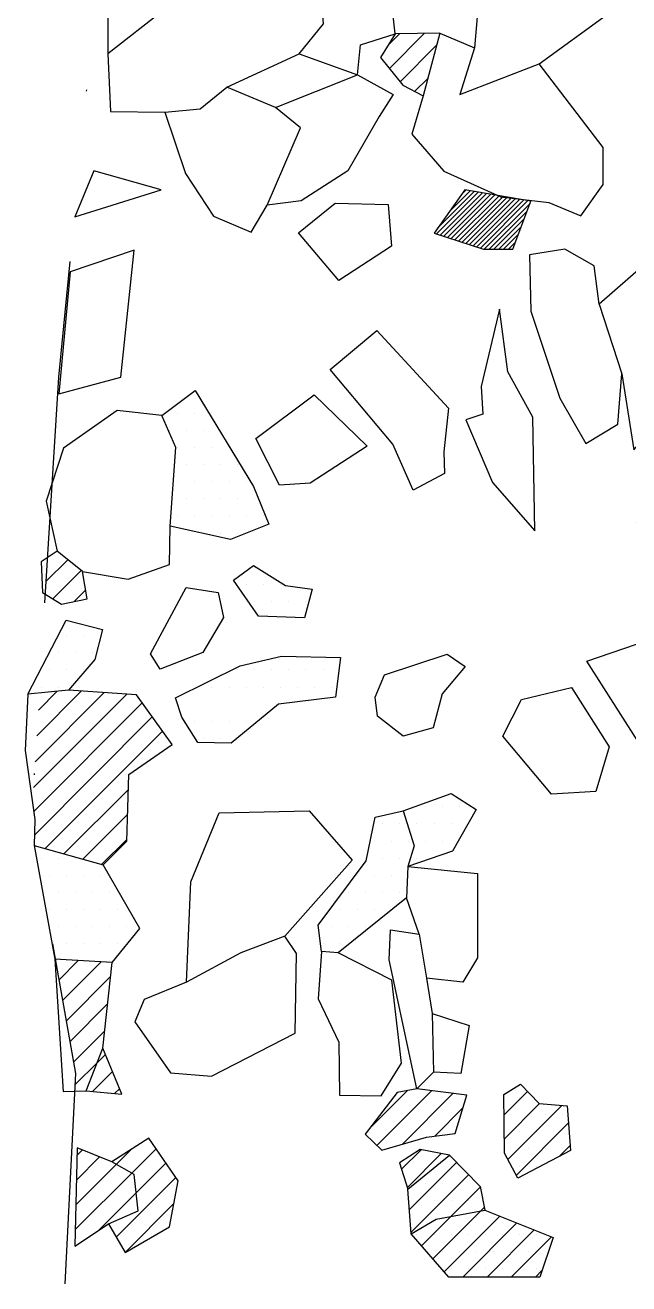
# Model space of a CAD drawing. Header units: metres. Extents: x 383 to 538, y -1922 to -1510.
# Drawn here: x 382.6 to 426.7, y -1921.1 to -1829.1 of the extents above; entities that cross this region are included whole.
import ezdxf

# ---------------------------------------------------------------- set-up
doc = ezdxf.new("R2010")
doc.units = ezdxf.units.M
doc.header["$LTSCALE"] = 25
doc.header["$MEASUREMENT"] = 0
doc.linetypes.add('STRICHPUNKTX2', pattern=[2, 1, -0.5, 0, -0.5])
doc.layers.get('0').update_dxf_attribs({"linetype": 'CONTINUOUS'})
for name, color, linetype in [('FEUER', 1, 'CONTINUOUS'), ('GRABUNGSGRENZE', 3, 'STRICHPUNKTX2'), ('KNOCHEN', 2, 'CONTINUOUS'), ('KNOCHENSCHRAFF', 2, 'CONTINUOUS'), ('STEINE', 4, 'CONTINUOUS'), ('STEINESCHRAFF', 4, 'CONTINUOUS')]:
    doc.layers.add(name, color=color, linetype=linetype)

# ---------------------------------------------------------------- blocks, each defined once
blk = doc.blocks.new('*X1')
at = {"color": 0}
for p, q in [((448.822, -1818.87), (448.84, -1818.851)), ((449.072, -1818.973), (449.182, -1818.863)), ((449.323, -1819.075), (449.524, -1818.874)), ((449.574, -1819.178), (449.866, -1818.886)), ((449.825, -1819.281), (450.208, -1818.897)), ((450.076, -1819.383), (450.551, -1818.909)), ((450.327, -1819.486), (450.893, -1818.92)), ((450.578, -1819.589), (451.235, -1818.931)), ((450.829, -1819.691), (451.577, -1818.943)), ((451.08, -1819.794), (451.888, -1818.985)), ((451.33, -1819.897), (451.984, -1819.243)), ((451.581, -1819.999), (452.079, -1819.501)), ((451.832, -1820.102), (452.175, -1819.759)), ((446.091, -1820.539), (446.191, -1820.44)), ((446.28, -1820.705), (446.642, -1820.343)), ((446.468, -1820.87), (447.092, -1820.246)), ((446.656, -1821.035), (447.543, -1820.148)), ((446.844, -1821.201), (447.949, -1820.096)), ((447.033, -1821.366), (448.173, -1820.225)), ((447.221, -1821.531), (448.398, -1820.354)), ((447.409, -1821.696), (448.622, -1820.483)), ((447.597, -1821.862), (448.847, -1820.612)), ((452.083, -1820.205), (452.27, -1820.017)), ((452.334, -1820.307), (452.366, -1820.276)), ((447.786, -1822.027), (449.071, -1820.741)), ((447.974, -1822.192), (449.296, -1820.871)), ((448.162, -1822.358), (449.52, -1821)), ((448.351, -1822.523), (449.745, -1821.129)), ((448.539, -1822.688), (449.969, -1821.258)), ((448.727, -1822.854), (450.194, -1821.387)), ((448.915, -1823.019), (450.418, -1821.516)), ((449.104, -1823.184), (450.643, -1821.645)), ((449.292, -1823.349), (450.867, -1821.774)), ((449.552, -1823.443), (451.092, -1821.903)), ((449.829, -1823.519), (451.316, -1822.032)), ((450.107, -1823.595), (451.541, -1822.161)), ((450.384, -1823.671), (451.765, -1822.29)), ((450.661, -1823.748), (451.99, -1822.419)), ((450.939, -1823.824), (452.214, -1822.548)), ((451.216, -1823.9), (452.439, -1822.677)), ((451.493, -1823.976), (452.663, -1822.807)), ((451.771, -1824.053), (452.888, -1822.936)), ((452.048, -1824.129), (453.112, -1823.065)), ((452.325, -1824.205), (453.337, -1823.194)), ((463.195, -1832.074), (464.596, -1830.672)), ((463.357, -1832.265), (464.838, -1830.784)), ((463.425, -1831.49), (464.355, -1830.56)), ((463.721, -1830.841), (464.113, -1830.448)), ((463.519, -1832.457), (465.079, -1830.896)), ((463.681, -1832.648), (465.321, -1831.008)), ((463.843, -1832.84), (465.562, -1831.12)), ((464.005, -1833.032), (465.804, -1831.232)), ((464.167, -1833.223), (466.046, -1831.344)), ((464.388, -1833.356), (466.287, -1831.456)), ((464.806, -1833.291), (466.529, -1831.568)), ((465.225, -1833.225), (466.552, -1831.898)), ((465.644, -1833.16), (466.172, -1832.632)), ((412.689, -1844.396), (415.737, -1841.348)), ((412.758, -1843.973), (415.435, -1841.297)), ((412.956, -1844.483), (416.039, -1841.399)), ((413.222, -1844.57), (416.342, -1841.45)), ((413.489, -1844.656), (416.644, -1841.501)), ((413.626, -1842.751), (415.132, -1841.246)), ((413.756, -1844.743), (416.947, -1841.552)), ((414.023, -1844.83), (417.249, -1841.604)), ((414.29, -1844.916), (417.551, -1841.655)), ((414.495, -1841.529), (414.83, -1841.194)), ((414.557, -1845.003), (417.854, -1841.706)), ((414.824, -1845.089), (418.156, -1841.757)), ((415.091, -1845.176), (418.459, -1841.808)), ((415.358, -1845.263), (418.761, -1841.859)), ((415.625, -1845.349), (419.064, -1841.91)), ((415.891, -1845.436), (419.366, -1841.961)), ((416.172, -1845.509), (419.517, -1842.164)), ((416.526, -1845.509), (419.303, -1842.732)), ((416.879, -1845.509), (419.088, -1843.3)), ((417.232, -1845.509), (418.874, -1843.868)), ((417.586, -1845.51), (418.659, -1844.436)), ((417.939, -1845.51), (418.445, -1845.004)), ((427.459, -1866.042), (431.853, -1861.648)), ((427.547, -1866.308), (432.044, -1861.811)), ((427.635, -1866.573), (432.235, -1861.973)), ((429.613, -1863.535), (431.662, -1861.485)), ((430.597, -1862.197), (431.471, -1861.322)), ((427.771, -1866.791), (432.425, -1862.136)), ((428.187, -1866.728), (432.616, -1862.299)), ((428.603, -1866.665), (432.807, -1862.462)), ((429.02, -1866.602), (432.998, -1862.624)), ((429.436, -1866.54), (433.189, -1862.787)), ((429.853, -1866.477), (433.379, -1862.95)), ((427.37, -1865.777), (429.309, -1863.838)), ((430.269, -1866.414), (433.57, -1863.113)), ((430.685, -1866.351), (433.761, -1863.275)), ((431.37, -1866.02), (433.952, -1863.438)), ((427.282, -1865.512), (427.76, -1865.033)), ((493.464, -1869.333), (493.496, -1869.301)), ((493.573, -1869.578), (493.775, -1869.376)), ((493.682, -1869.823), (494.054, -1869.451)), ((493.79, -1870.068), (494.332, -1869.526)), ((493.899, -1870.313), (494.611, -1869.601)), ((494.007, -1870.558), (494.889, -1869.676)), ((494.188, -1870.731), (495.168, -1869.751)), ((494.421, -1870.851), (495.447, -1869.826)), ((494.655, -1870.971), (495.584, -1870.041)), ((494.889, -1871.091), (495.661, -1870.318)), ((495.122, -1871.211), (495.738, -1870.595)), ((495.356, -1871.331), (495.815, -1870.872)), ((495.589, -1871.451), (495.891, -1871.149)), ((495.823, -1871.571), (495.968, -1871.426)), ((496.693, -1877.418), (496.92, -1877.191)), ((496.742, -1877.722), (497.208, -1877.256)), ((496.791, -1878.027), (497.497, -1877.321)), ((496.841, -1878.331), (497.786, -1877.386)), ((496.89, -1878.635), (498.075, -1877.451)), ((496.939, -1878.94), (498.363, -1877.515)), ((496.988, -1879.244), (498.652, -1877.58)), ((497.038, -1879.548), (498.941, -1877.645)), ((497.087, -1879.853), (499.23, -1877.71)), ((497.136, -1880.157), (499.518, -1877.775)), ((497.185, -1880.461), (499.807, -1877.839)), ((497.235, -1880.765), (500.096, -1877.904)), ((497.284, -1881.07), (500.385, -1877.969)), ((497.522, -1881.185), (500.493, -1878.214)), ((497.909, -1881.151), (500.452, -1878.609)), ((498.297, -1881.118), (500.411, -1879.003)), ((498.684, -1881.084), (500.37, -1879.398)), ((499.071, -1881.05), (500.329, -1879.793)), ((499.458, -1881.017), (500.288, -1880.187)), ((499.846, -1880.983), (500.247, -1880.582))]:
    blk.add_line(p, q, dxfattribs=at)
blk = doc.blocks.new('*X4')
at = {"color": 0}
for p, q in [((409.122, -1830.639), (409.995, -1829.766)), ((409.227, -1832.301), (411.789, -1829.739)), ((410.012, -1833.284), (412.678, -1830.618)), ((411.078, -1833.986), (412.033, -1833.031)), ((384.132, -1869.771), (385.701, -1868.202)), ((384.612, -1871.059), (386.68, -1868.991)), ((386.185, -1871.253), (387.014, -1870.424)), ((383.205, -1884.84), (390.017, -1878.028)), ((383.321, -1882.956), (388.368, -1877.909)), ((383.437, -1881.072), (386.72, -1877.79)), ((383.553, -1879.189), (384.939, -1877.803)), ((383.214, -1886.599), (391.153, -1878.66)), ((383.266, -1888.315), (391.891, -1879.689)), ((384.048, -1889.301), (392.63, -1880.718)), ((385.425, -1889.691), (390.138, -1884.978)), ((386.802, -1890.082), (390.08, -1886.804)), ((388.18, -1890.472), (390.022, -1888.63)), ((384.804, -1897.384), (384.811, -1897.376)), ((385.071, -1898.884), (386.476, -1897.479)), ((385.338, -1900.385), (388.141, -1897.581)), ((385.605, -1901.885), (388.833, -1898.658)), ((385.872, -1903.386), (388.623, -1900.636)), ((386.14, -1904.886), (388.412, -1902.614)), ((387.87, -1904.924), (388.457, -1904.337)), ((386.248, -1906.546), (387.87, -1904.924)), ((387.517, -1907.044), (388.97, -1905.592)), ((389.126, -1907.203), (389.482, -1906.847)), ((407.779, -1909.764), (410.561, -1906.982)), ((408.322, -1910.988), (412.314, -1906.997)), ((417.619, -1908.762), (419.338, -1907.043)), ((410.179, -1910.899), (413.884, -1907.194)), ((417.639, -1910.51), (420.212, -1907.937)), ((412.543, -1910.303), (414.626, -1908.22)), ((417.898, -1912.019), (421.855, -1908.062)), ((418.508, -1913.177), (422.333, -1909.351)), ((386.375, -1911.722), (386.77, -1911.327)), ((389.257, -1912.376), (390.343, -1911.29)), ((390.388, -1913.013), (392.164, -1911.237)), ((410.112, -1912.734), (411.544, -1911.302)), ((410.535, -1914.078), (413.028, -1911.585)), ((421.677, -1911.776), (422.46, -1910.992)), ((386.296, -1915.336), (389.257, -1912.376)), ((386.336, -1913.529), (388.032, -1911.832)), ((390.715, -1914.453), (392.884, -1912.284)), ((410.688, -1915.694), (414.148, -1912.233)), ((386.256, -1917.144), (390.388, -1913.013)), ((389.242, -1917.694), (393.604, -1913.332)), ((410.815, -1917.334), (415.022, -1913.127)), ((387.982, -1917.186), (390.715, -1914.453)), ((413.732, -1916.185), (415.877, -1914.04)), ((389.894, -1918.81), (393.464, -1915.239)), ((411.587, -1918.33), (413.732, -1916.185)), ((412.41, -1919.275), (415.901, -1915.784)), ((413.232, -1920.22), (417.299, -1916.154)), ((415.901, -1915.784), (416.178, -1915.507)), ((414.609, -1920.611), (418.563, -1916.657)), ((416.375, -1920.612), (419.827, -1917.161)), ((418.142, -1920.614), (421.09, -1917.665)), ((419.909, -1920.615), (420.409, -1920.115))]:
    blk.add_line(p, q, dxfattribs=at)
blk = doc.blocks.new('*X7')
at = {"color": 0}
for p, q in [((393.75, -1857.5), (393.75, -1857.5)), ((395, -1857.5), (395, -1857.5)), ((393.125, -1858.75), (393.125, -1858.75)), ((394.375, -1858.75), (394.375, -1858.75)), ((395.625, -1858.75), (395.625, -1858.75)), ((393.75, -1860), (393.75, -1860)), ((395, -1860), (395, -1860)), ((396.25, -1860), (396.25, -1860)), ((397.5, -1860), (397.5, -1860)), ((394.375, -1861.25), (394.375, -1861.25)), ((395.625, -1861.25), (395.625, -1861.25)), ((396.875, -1861.25), (396.875, -1861.25)), ((398.125, -1861.25), (398.125, -1861.25)), ((393.75, -1862.5), (393.75, -1862.5)), ((395, -1862.5), (395, -1862.5)), ((396.25, -1862.5), (396.25, -1862.5)), ((397.5, -1862.5), (397.5, -1862.5)), ((398.75, -1862.5), (398.75, -1862.5)), ((394.375, -1863.75), (394.375, -1863.75)), ((395.625, -1863.75), (395.625, -1863.75)), ((396.875, -1863.75), (396.875, -1863.75)), ((398.125, -1863.75), (398.125, -1863.75)), ((399.375, -1863.75), (399.375, -1863.75)), ((393.75, -1865), (393.75, -1865)), ((395, -1865), (395, -1865)), ((396.25, -1865), (396.25, -1865)), ((397.5, -1865), (397.5, -1865)), ((398.75, -1865), (398.75, -1865)), ((400, -1865), (400, -1865)), ((395.625, -1866.25), (395.625, -1866.25)), ((396.875, -1866.25), (396.875, -1866.25)), ((398.125, -1866.25), (398.125, -1866.25)), ((399.375, -1868.75), (399.375, -1868.75)), ((398.75, -1870), (398.75, -1870)), ((400, -1870), (400, -1870)), ((401.25, -1870), (401.25, -1870)), ((399.375, -1871.25), (399.375, -1871.25)), ((400.625, -1871.25), (400.625, -1871.25)), ((401.875, -1871.25), (401.875, -1871.25)), ((403.125, -1871.25), (403.125, -1871.25)), ((385.625, -1873.75), (385.625, -1873.75)), ((386.875, -1873.75), (386.875, -1873.75)), ((388.125, -1873.75), (388.125, -1873.75)), ((385, -1875), (385, -1875)), ((386.25, -1875), (386.25, -1875)), ((387.5, -1875), (387.5, -1875)), ((384.375, -1876.25), (384.375, -1876.25)), ((385.625, -1876.25), (385.625, -1876.25)), ((386.875, -1876.25), (386.875, -1876.25)), ((398.125, -1876.25), (398.125, -1876.25)), ((399.375, -1876.25), (399.375, -1876.25)), ((400.625, -1876.25), (400.625, -1876.25)), ((401.875, -1876.25), (401.875, -1876.25)), ((403.125, -1876.25), (403.125, -1876.25)), ((404.375, -1876.25), (404.375, -1876.25)), ((383.75, -1877.5), (383.75, -1877.5)), ((385, -1877.5), (385, -1877.5)), ((396.25, -1877.5), (396.25, -1877.5)), ((397.5, -1877.5), (397.5, -1877.5)), ((398.75, -1877.5), (398.75, -1877.5)), ((400, -1877.5), (400, -1877.5)), ((401.25, -1877.5), (401.25, -1877.5)), ((402.5, -1877.5), (402.5, -1877.5)), ((403.75, -1877.5), (403.75, -1877.5)), ((405, -1877.5), (405, -1877.5)), ((395, -1880), (395, -1880)), ((396.25, -1880), (396.25, -1880)), ((397.5, -1880), (397.5, -1880)), ((398.75, -1880), (398.75, -1880)), ((395.625, -1881.25), (395.625, -1881.25)), ((396.875, -1881.25), (396.875, -1881.25)), ((411.875, -1886.25), (411.875, -1886.25)), ((413.125, -1886.25), (413.125, -1886.25)), ((414.375, -1886.25), (414.375, -1886.25)), ((408.75, -1887.5), (408.75, -1887.5)), ((410, -1887.5), (410, -1887.5)), ((411.25, -1887.5), (411.25, -1887.5)), ((412.5, -1887.5), (412.5, -1887.5)), ((413.75, -1887.5), (413.75, -1887.5)), ((408.125, -1888.75), (408.125, -1888.75)), ((409.375, -1888.75), (409.375, -1888.75)), ((410.625, -1888.75), (410.625, -1888.75)), ((411.875, -1888.75), (411.875, -1888.75)), ((413.125, -1888.75), (413.125, -1888.75)), ((383.75, -1890), (383.75, -1890)), ((385, -1890), (385, -1890)), ((386.25, -1890), (386.25, -1890)), ((408.75, -1890), (408.75, -1890)), ((410, -1890), (410, -1890)), ((411.25, -1890), (411.25, -1890)), ((384.375, -1891.25), (384.375, -1891.25)), ((385.625, -1891.25), (385.625, -1891.25)), ((386.875, -1891.25), (386.875, -1891.25)), ((388.125, -1891.25), (388.125, -1891.25)), ((406.875, -1891.25), (406.875, -1891.25)), ((408.125, -1891.25), (408.125, -1891.25)), ((409.375, -1891.25), (409.375, -1891.25)), ((385, -1892.5), (385, -1892.5)), ((386.25, -1892.5), (386.25, -1892.5)), ((387.5, -1892.5), (387.5, -1892.5)), ((388.75, -1892.5), (388.75, -1892.5)), ((406.25, -1892.5), (406.25, -1892.5)), ((407.5, -1892.5), (407.5, -1892.5)), ((408.75, -1892.5), (408.75, -1892.5)), ((410, -1892.5), (410, -1892.5)), ((384.375, -1893.75), (384.375, -1893.75)), ((385.625, -1893.75), (385.625, -1893.75)), ((386.875, -1893.75), (386.875, -1893.75)), ((388.125, -1893.75), (388.125, -1893.75)), ((389.375, -1893.75), (389.375, -1893.75)), ((405.625, -1893.75), (405.625, -1893.75)), ((406.875, -1893.75), (406.875, -1893.75)), ((408.125, -1893.75), (408.125, -1893.75)), ((409.375, -1893.75), (409.375, -1893.75)), ((385, -1895), (385, -1895)), ((386.25, -1895), (386.25, -1895)), ((387.5, -1895), (387.5, -1895)), ((388.75, -1895), (388.75, -1895)), ((390, -1895), (390, -1895)), ((405, -1895), (405, -1895)), ((406.25, -1895), (406.25, -1895)), ((407.5, -1895), (407.5, -1895)), ((385.625, -1896.25), (385.625, -1896.25)), ((386.875, -1896.25), (386.875, -1896.25)), ((388.125, -1896.25), (388.125, -1896.25)), ((389.375, -1896.25), (389.375, -1896.25)), ((404.375, -1896.25), (404.375, -1896.25)), ((405.625, -1896.25), (405.625, -1896.25)), ((387.5, -1897.5), (387.5, -1897.5)), ((388.75, -1897.5), (388.75, -1897.5)), ((418.75, -1907.5), (418.75, -1907.5)), ((418.125, -1908.75), (418.125, -1908.75)), ((419.375, -1908.75), (419.375, -1908.75)), ((420.625, -1908.75), (420.625, -1908.75)), ((421.875, -1908.75), (421.875, -1908.75)), ((418.75, -1910), (418.75, -1910)), ((420, -1910), (420, -1910)), ((421.25, -1910), (421.25, -1910)), ((418.125, -1911.25), (418.125, -1911.25)), ((419.375, -1911.25), (419.375, -1911.25)), ((420.625, -1911.25), (420.625, -1911.25)), ((421.875, -1911.25), (421.875, -1911.25)), ((413.75, -1912.5), (413.75, -1912.5)), ((418.75, -1912.5), (418.75, -1912.5)), ((420, -1912.5), (420, -1912.5)), ((411.875, -1913.75), (411.875, -1913.75)), ((413.125, -1913.75), (413.125, -1913.75)), ((414.375, -1913.75), (414.375, -1913.75)), ((415.625, -1913.75), (415.625, -1913.75)), ((411.25, -1915), (411.25, -1915)), ((412.5, -1915), (412.5, -1915)), ((413.75, -1915), (413.75, -1915)), ((415, -1915), (415, -1915)), ((411.875, -1916.25), (411.875, -1916.25)), ((413.125, -1916.25), (413.125, -1916.25)), ((414.375, -1916.25), (414.375, -1916.25)), ((415.625, -1916.25), (415.625, -1916.25)), ((416.875, -1916.25), (416.875, -1916.25)), ((411.25, -1917.5), (411.25, -1917.5)), ((412.5, -1917.5), (412.5, -1917.5)), ((413.75, -1917.5), (413.75, -1917.5)), ((415, -1917.5), (415, -1917.5)), ((416.25, -1917.5), (416.25, -1917.5)), ((417.5, -1917.5), (417.5, -1917.5)), ((418.75, -1917.5), (418.75, -1917.5)), ((420, -1917.5), (420, -1917.5)), ((413.125, -1918.75), (413.125, -1918.75)), ((414.375, -1918.75), (414.375, -1918.75)), ((415.625, -1918.75), (415.625, -1918.75)), ((416.875, -1918.75), (416.875, -1918.75)), ((418.125, -1918.75), (418.125, -1918.75)), ((419.375, -1918.75), (419.375, -1918.75)), ((420.625, -1918.75), (420.625, -1918.75)), ((413.75, -1920), (413.75, -1920)), ((415, -1920), (415, -1920)), ((416.25, -1920), (416.25, -1920)), ((417.5, -1920), (417.5, -1920)), ((418.75, -1920), (418.75, -1920)), ((420, -1920), (420, -1920))]:
    blk.add_line(p, q, dxfattribs=at)

msp = doc.modelspace()

# ---------------------------------------------------------------- linework, layer by layer
at = {"layer": 'GRABUNGSGRENZE', "flags": 128}
msp.add_lwpolyline([(385.515, -1921.102), (386.289, -1905.725), (383.042, -1887.494), (385.049, -1854.857), (388.586, -1818.504), (385.747, -1800.07), (388.313, -1768.605), (385.288, -1722.675), (385.998, -1648.641), (383.114, -1542.782), (384.55, -1527.1), (472.799, -1513.664), (531.712, -1511.666), (534.204, -1593.95), (529.941, -1651.281), (533.496, -1664.929), (514.062, -1717.209), (504.759, -1773.874), (512.377, -1803.361), (508.935, -1849.897), (513.767, -1858.2), (533.318, -1860.758), (538.045, -1873.644), (535.672, -1919.825)], dxfattribs=at)
at = {"layer": 'KNOCHEN'}
msp.add_lwpolyline([(412.501, -1844.335), (416.115, -1845.509), (418.254, -1845.51), (419.58, -1841.998), (414.743, -1841.18), (412.501, -1844.335)], dxfattribs=at)
at = {"layer": 'STEINE'}
for points in [[(412.918, -1829.722), (415.463, -1830.793), (414.391, -1834.204), (420.197, -1831.967), (425.088, -1828.406), (431.2, -1824.642), (424.889, -1821.329), (421.276, -1817.253), (420.31, -1816.132), (417.15, -1820.152), (415.976, -1824.836), (415.463, -1830.793)], [(402.631, -1831.243), (406.907, -1832.773), (407.112, -1830.584), (409.659, -1829.771), (409.254, -1826.257), (407.067, -1821.877), (405.184, -1821.367), (404.419, -1821.926), (403.91, -1822.639)], [(388.83, -1835.46), (392.801, -1835.514), (395.398, -1835.261), (397.334, -1833.684), (402.631, -1831.243), (404.415, -1829.055), (403.91, -1822.639), (401.619, -1821.67), (398.462, -1822.33), (392.755, -1828.029), (388.629, -1831.234), (388.83, -1835.46)], [(388.631, -1828.179), (388.629, -1831.234)], [(412.918, -1829.722), (409.659, -1829.771), (408.588, -1831.501), (410.216, -1833.539), (411.693, -1834.304)], [(412.918, -1829.722), (411.693, -1834.304), (410.876, -1837.104), (413.217, -1839.804), (417.391, -1841.691), (420.904, -1842.1), (423.245, -1843.069), (424.876, -1840.779), (424.878, -1838.08), (420.197, -1831.967)], [(400.897, -1835.163), (406.907, -1832.773), (409.503, -1834.201), (408.484, -1835.829), (406.19, -1839.799), (402.777, -1841.987), (400.282, -1842.291)], [(392.801, -1835.514), (394.326, -1839.995), (396.361, -1843.103), (399.109, -1844.276), (400.282, -1842.291), (402.73, -1836.64), (400.897, -1835.163), (397.334, -1833.684)], [(386.228, -1843.147), (392.543, -1841.165), (387.605, -1839.787), (386.228, -1843.147)], [(402.572, -1844.329), (405.272, -1842.141), (409.142, -1842.245), (409.394, -1845.301), (405.523, -1847.793), (402.572, -1844.329)], [(424.565, -1849.537), (426.242, -1854.63), (427.104, -1860.18), (431.537, -1855.091), (437.243, -1850.258), (442.897, -1846.901), (441.472, -1846.289), (440.811, -1843.997), (438.927, -1844.098), (438.671, -1846.593), (437.246, -1844.759), (430.118, -1844.703), (424.565, -1849.537)], [(424.565, -1849.537), (424.21, -1846.736), (422.073, -1845.513), (419.475, -1845.918), (419.575, -1850.043), (421.709, -1856.409), (423.591, -1859.72), (425.934, -1858.295), (426.242, -1854.63)], [(385.048, -1856.079), (389.581, -1854.86), (390.554, -1845.594), (385.869, -1847.169), (385.048, -1856.079)], [(414.834, -1857.983), (416.766, -1862.567), (419.87, -1866.082), (419.722, -1857.782), (417.891, -1854.471), (417.283, -1849.888), (415.956, -1855.539), (416.056, -1857.576), (414.834, -1857.983)], [(410.961, -1863.123), (409.487, -1859.761), (404.908, -1854.31), (408.321, -1851.461), (413.562, -1857.116), (413.203, -1860.324), (413.253, -1861.902), (410.961, -1863.123)], [(392.583, -1857.663), (395.029, -1855.831), (399.301, -1862.861), (400.419, -1865.611), (397.618, -1866.729), (393.189, -1865.759)], [(401.185, -1862.76), (399.456, -1859.347), (403.735, -1856.142), (407.603, -1859.913), (403.426, -1862.609), (401.185, -1862.76)], [(386.771, -1869.064), (390.131, -1869.627), (393.136, -1868.559), (393.189, -1865.759), (393.6, -1860.006), (392.583, -1857.663), (389.325, -1857.304), (385.402, -1860.051), (384.127, -1863.92), (384.939, -1867.587)], [(383.868, -1870.59), (385.242, -1871.457), (387.126, -1871.051), (386.771, -1869.064), (384.939, -1867.587), (383.768, -1868.35), (383.868, -1870.59)], [(397.82, -1869.683), (399.297, -1868.614), (401.639, -1870.093), (403.573, -1870.348), (403.012, -1872.436), (399.651, -1872.332), (397.82, -1869.683)], [(391.757, -1875.076), (394.357, -1870.241), (396.699, -1870.598), (397.105, -1872.432), (395.576, -1874.977), (392.469, -1876.197), (391.757, -1875.076)], [(382.794, -1878.023), (385.598, -1872.628), (388.245, -1873.292), (387.684, -1875.481), (385.747, -1877.72)], [(427.395, -1881.464), (423.682, -1875.606), (428.164, -1874.081), (432.899, -1874.288), (432.489, -1878.82), (427.395, -1881.464)], [(393.588, -1878.285), (398.325, -1875.946), (401.33, -1875.235), (405.658, -1875.34), (405.299, -1878.242), (401.124, -1878.748), (397.659, -1881.597), (395.215, -1881.545), (394.046, -1879.711), (393.588, -1878.285)], [(408.202, -1878.244), (408.865, -1876.615), (413.448, -1875.09), (414.771, -1876.008), (413.09, -1877.992), (412.426, -1880.487), (410.236, -1881.096), (408.353, -1879.619), (408.202, -1878.244)], [(421.079, -1885.33), (417.518, -1881.101), (418.894, -1878.403), (422.561, -1877.54), (425.308, -1881.87), (424.338, -1885.128), (421.079, -1885.33)], [(383.245, -1889.073), (388.285, -1890.502), (390.017, -1888.772), (390.173, -1883.884), (393.331, -1881.696), (390.737, -1878.08), (385.747, -1877.72), (382.794, -1878.023), (382.587, -1882.148), (383.297, -1887.189), (383.245, -1889.073), (384.767, -1897.373)], [(410.233, -1886.545), (413.747, -1885.274), (415.579, -1886.446), (413.846, -1889.5), (410.587, -1890.618)], [(396.791, -1886.689), (403.359, -1886.54), (406.514, -1890.157), (401.571, -1895.704), (398.362, -1896.924), (394.389, -1899.06), (394.7, -1891.728), (396.791, -1886.689)], [(404.269, -1896.826), (404.016, -1894.891), (407.532, -1890.209), (408.196, -1887.001), (410.233, -1886.545), (411.046, -1889.091), (410.587, -1890.618), (410.483, -1892.909), (405.491, -1896.929), (404.269, -1896.826)], [(388.942, -1897.631), (390.98, -1895.137), (388.285, -1890.502)], [(410.587, -1890.618), (415.678, -1891.131), (415.674, -1897.292), (414.604, -1899.073), (411.956, -1898.766)], [(411.398, -1895.558), (410.483, -1892.909)], [(394.389, -1899.06), (391.283, -1900.331), (390.62, -1901.96), (393.214, -1905.679), (396.218, -1905.935), (402.33, -1902.782), (402.436, -1896.978), (401.571, -1895.704)], [(411.238, -1906.861), (409.207, -1897.44), (409.311, -1895.251), (411.398, -1895.558), (411.956, -1898.766), (412.362, -1901.363), (412.461, -1905.64), (411.238, -1906.861)], [(404.269, -1896.826), (404.012, -1900.288), (405.537, -1903.446), (405.586, -1907.316), (408.641, -1907.369), (410.119, -1904.977), (409.41, -1898.917), (405.491, -1896.929)], [(387.052, -1906.998), (388.276, -1903.893), (388.942, -1897.631), (384.767, -1897.373), (385.372, -1907.048)], [(412.362, -1901.363), (415.06, -1902.23), (414.447, -1905.743), (412.461, -1905.64)], [(385.372, -1907.048), (387.052, -1906.998), (389.649, -1907.255), (388.276, -1903.893)], [(409.812, -1907.115), (407.468, -1910.169), (408.689, -1911.34), (411.949, -1910.375), (414.036, -1910.122), (414.904, -1907.322), (411.238, -1906.861), (409.812, -1907.115)], [(418.617, -1913.384), (417.651, -1911.55), (417.602, -1907.273), (418.825, -1906.51), (420.199, -1907.936), (422.235, -1908.091), (422.488, -1911.349), (418.617, -1913.384)], [(388.675, -1916.725), (389.896, -1918.813), (393.156, -1916.931), (393.769, -1913.571), (391.632, -1910.464), (388.933, -1912.193)], [(386.23, -1918.352), (388.675, -1916.725), (390.865, -1915.759), (390.561, -1913.111), (388.933, -1912.193), (386.387, -1911.173), (386.23, -1918.352)], [(413.628, -1911.7), (411.49, -1911.291), (409.962, -1912.258), (410.571, -1914.193)], [(410.824, -1917.452), (410.571, -1914.193), (413.628, -1911.7), (415.867, -1913.993), (416.222, -1915.724)], [(413.571, -1920.611), (410.824, -1917.452), (412.658, -1916.384), (416.222, -1915.724), (421.211, -1917.713), (420.242, -1920.615), (413.571, -1920.611)]]:
    msp.add_lwpolyline(points, dxfattribs=at)

# ---------------------------------------------------------------- block references
at = {"layer": 'FEUER'}
msp.add_blockref('*X4', (0, 0), dxfattribs=at)
at = {"layer": 'KNOCHENSCHRAFF'}
msp.add_blockref('*X1', (0, 0), dxfattribs=at)
at = {"layer": 'STEINESCHRAFF'}
msp.add_blockref('*X7', (0, 0), dxfattribs=at)

doc.saveas('drawing.dxf')
